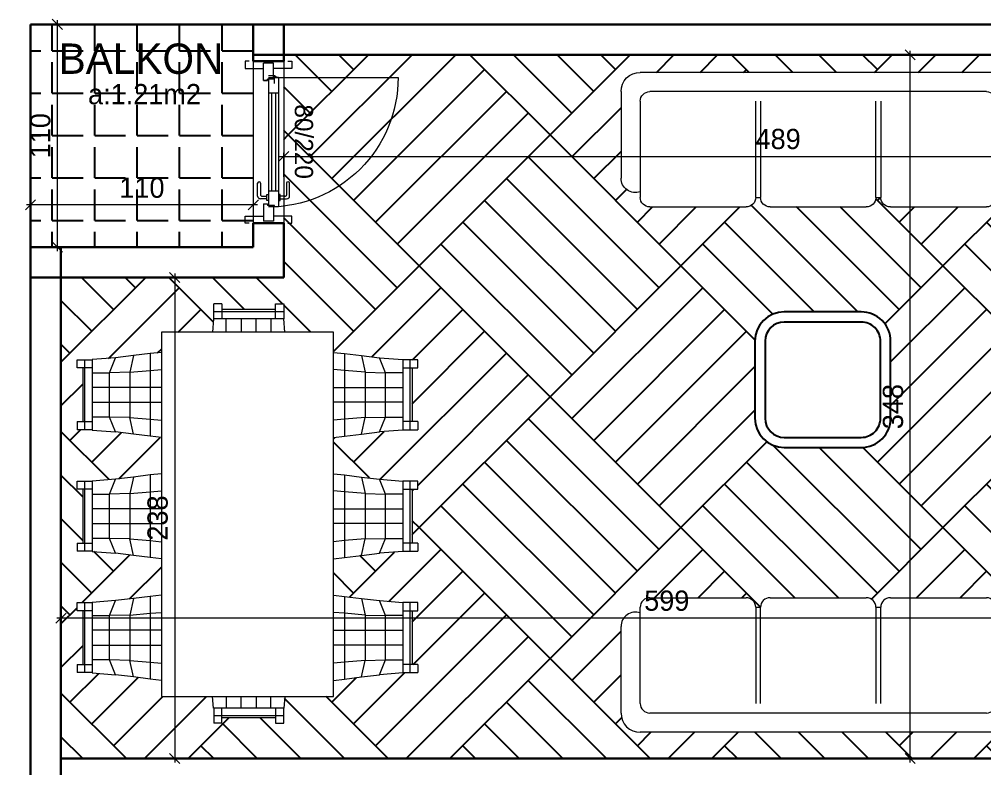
# Model space of a CAD drawing. Header units: centimetres. Extents: x 562865 to 1310255, y -148070 to 32737.
# Drawn here: x 616961.8 to 617438.5, y 19343 to 19713.2 of the extents above; entities that cross this region are included whole.
import ezdxf
from ezdxf.enums import TextEntityAlignment as Align

# ---------------------------------------------------------------- set-up
doc = ezdxf.new("R2010")
doc.units = ezdxf.units.CM
doc.header["$LTSCALE"] = 2.5
doc.layers.get('0').update_dxf_attribs({"color": 86})
for name, color, linetype in [('alan', 7, 'Continuous'), ('kapi-yazi', 7, 'Continuous'), ('mahal', 7, 'Continuous'), ('tarama', 173, 'Continuous')]:
    doc.layers.add(name, color=color, linetype=linetype)
for name, color, linetype, lineweight in [('DUVAR', 4, 'Continuous', 30), ('duvar-kesim', 7, 'Continuous', 0), ('iç ölçü', 106, 'Continuous', 18), ('kapi', 9, 'Continuous', 0)]:
    doc.layers.add(name, color=color, linetype=linetype, lineweight=lineweight)
doc.styles.add('PINAR', font='comic.ttf')
doc.dimstyles.new('TEMİZ ÖLÇÜ', dxfattribs={"dimtxt": 10, "dimasz": 5, "dimexe": 1.8, "dimexo": 0.625, "dimgap": 3, "dimtad": 1, "dimdec": 0, "dimrnd": 0.5, "dimzin": 1, "dimdsep": 46, "dimtxsty": 'PINAR', "dimblk": 'OBLIQUE', "dimcen": 0.9, "dimdle": 2, "dimclrd": 256, "dimclre": 256, "dimclrt": 7, "dimadec": 0, "dimazin": 0, "dimtfac": 1, "dimtdec": 0, "dimtofl": 0, "dimtmove": 2, "dimatfit": 2, "dimfxl": 10, "dimfxlon": 1, "dimlwd": -1, "dimlwe": -1, "dimarcsym": 0})

# ---------------------------------------------------------------- blocks, each defined once
blk = doc.blocks.new('_Oblique')
at = {"color": 0, "linetype": 'ByBlock', "lineweight": -2}
blk.add_line((-0.5, -0.5), (0.5, 0.5), dxfattribs=at)
blk = doc.blocks.new('*D1310')
at = {"layer": 'Defpoints', "color": 0}
for p in [(617401.71, 19695.72), (617431.98, 19695.72), (617421.98, 19348.01)]:
    blk.add_point(p, dxfattribs=at)
at = {"layer": 'iç ölçü'}
for p, q in [((617401.71, 19346.01), (617401.71, 19697.72)), ((617411.71, 19695.72), (617399.91, 19695.72)), ((617411.71, 19348.01), (617399.91, 19348.01))]:
    blk.add_line(p, q, dxfattribs=at)
at = {"layer": 'iç ölçü', "linetype": 'ByBlock', "xscale": 5, "yscale": 5, "zscale": 5}
for p, rotation in [((617401.71, 19695.72), 90), ((617401.71, 19348.01), 270)]:
    blk.add_blockref('_Oblique', p, dxfattribs=dict(at, rotation=rotation))
at = {"layer": 'iç ölçü', "color": 7, "insert": (617393.25, 19521.87), "char_height": 10, "attachment_point": 5, "rotation": 90, "style": 'PINAR'}
blk.add_mtext('348', dxfattribs=at)
blk = doc.blocks.new('*D1311')
at = {"layer": 'Defpoints', "color": 0}
for p in [(617580.67, 19638.45), (616982.34, 19522.11), (616982.34, 19417.41)]:
    blk.add_point(p, dxfattribs=at)
at = {"layer": 'iç ölçü'}
for p, q in [((616982.34, 19427.41), (616982.34, 19415.61)), ((617580.67, 19427.41), (617580.67, 19415.61)), ((617582.67, 19417.41), (616980.34, 19417.41))]:
    blk.add_line(p, q, dxfattribs=at)
at = {"layer": 'iç ölçü', "linetype": 'ByBlock', "xscale": 5, "yscale": 5, "zscale": 5, "rotation": 180}
blk.add_blockref('_Oblique', (616982.34, 19417.41), dxfattribs=at)
at = {"layer": 'iç ölçü', "linetype": 'ByBlock', "xscale": 5, "yscale": 5, "zscale": 5}
blk.add_blockref('_Oblique', (617580.67, 19417.41), dxfattribs=at)
at = {"layer": 'iç ölçü', "color": 7, "insert": (617281.5, 19425.96), "char_height": 10, "attachment_point": 5, "style": 'PINAR'}
blk.add_mtext('599', dxfattribs=at)
blk = doc.blocks.new('*D1312')
at = {"layer": 'Defpoints', "color": 0}
for p in [(617580.67, 19645.43), (617580.67, 19638.45), (617092.34, 19632.63)]:
    blk.add_point(p, dxfattribs=at)
at = {"layer": 'iç ölçü'}
for p, q in [((617090.34, 19645.43), (617582.67, 19645.43)), ((617092.34, 19635.43), (617092.34, 19647.23)), ((617580.67, 19639.07), (617580.67, 19647.23))]:
    blk.add_line(p, q, dxfattribs=at)
at = {"layer": 'iç ölçü', "linetype": 'ByBlock', "xscale": 5, "yscale": 5, "zscale": 5, "rotation": 180}
blk.add_blockref('_Oblique', (617092.34, 19645.43), dxfattribs=at)
at = {"layer": 'iç ölçü', "linetype": 'ByBlock', "xscale": 5, "yscale": 5, "zscale": 5}
blk.add_blockref('_Oblique', (617580.67, 19645.43), dxfattribs=at)
at = {"layer": 'iç ölçü', "color": 7, "insert": (617336.5, 19654.03), "char_height": 10, "attachment_point": 5, "style": 'PINAR'}
blk.add_mtext('489', dxfattribs=at)
blk = doc.blocks.new('*D1313')
at = {"layer": 'Defpoints', "color": 0}
for p in [(617029.84, 19585.72), (617029.84, 19348.01), (617038.5, 19348.01)]:
    blk.add_point(p, dxfattribs=at)
at = {"layer": 'iç ölçü'}
for p, q in [((617030.47, 19585.72), (617040.3, 19585.72)), ((617038.5, 19587.72), (617038.5, 19346.01)), ((617030.47, 19348.01), (617040.3, 19348.01))]:
    blk.add_line(p, q, dxfattribs=at)
at = {"layer": 'iç ölçü', "linetype": 'ByBlock', "xscale": 5, "yscale": 5, "zscale": 5}
for p, rotation in [((617038.5, 19585.72), 90), ((617038.5, 19348.01), 270)]:
    blk.add_blockref('_Oblique', p, dxfattribs=dict(at, rotation=rotation))
at = {"layer": 'iç ölçü', "color": 7, "insert": (617030.12, 19466.87), "char_height": 10, "attachment_point": 5, "rotation": 90, "style": 'PINAR'}
blk.add_mtext('238', dxfattribs=at)
blk = doc.blocks.new('*D1322')
at = {"layer": 'Defpoints', "color": 0}
for p in [(616967.34, 19655.72), (617077.34, 19655.72), (616967.34, 19621.57)]:
    blk.add_point(p, dxfattribs=at)
at = {"layer": 'iç ölçü'}
for p, q in [((616967.34, 19631.57), (616967.34, 19619.77)), ((617077.34, 19631.57), (617077.34, 19619.77)), ((617079.34, 19621.57), (616965.34, 19621.57))]:
    blk.add_line(p, q, dxfattribs=at)
at = {"layer": 'iç ölçü', "linetype": 'ByBlock', "xscale": 5, "yscale": 5, "zscale": 5, "rotation": 180}
blk.add_blockref('_Oblique', (616967.34, 19621.57), dxfattribs=at)
at = {"layer": 'iç ölçü', "linetype": 'ByBlock', "xscale": 5, "yscale": 5, "zscale": 5}
blk.add_blockref('_Oblique', (617077.34, 19621.57), dxfattribs=at)
at = {"layer": 'iç ölçü', "color": 7, "insert": (617022.34, 19629.97), "char_height": 10, "attachment_point": 5, "style": 'PINAR'}
blk.add_mtext('110', dxfattribs=at)
blk = doc.blocks.new('*D1323')
at = {"layer": 'Defpoints', "color": 0}
for p in [(616974.39, 19710.72), (616980.59, 19710.72), (616974.39, 19600.72)]:
    blk.add_point(p, dxfattribs=at)
at = {"layer": 'iç ölçü'}
for p, q in [((616980.59, 19598.72), (616980.59, 19712.72)), ((616975.01, 19710.72), (616982.39, 19710.72)), ((616975.01, 19600.72), (616982.39, 19600.72))]:
    blk.add_line(p, q, dxfattribs=at)
at = {"layer": 'iç ölçü', "linetype": 'ByBlock', "xscale": 5, "yscale": 5, "zscale": 5}
for p, rotation in [((616980.59, 19710.72), 90), ((616980.59, 19600.72), 270)]:
    blk.add_blockref('_Oblique', p, dxfattribs=dict(at, rotation=rotation))
at = {"layer": 'iç ölçü', "color": 7, "insert": (616972.19, 19655.72), "char_height": 10, "attachment_point": 5, "rotation": 90, "style": 'PINAR'}
blk.add_mtext('110', dxfattribs=at)
blk = doc.blocks.new('fm-door1')
at = {"linetype": 'Continuous'}
for p, q in [((90, 50), (910, 50)), ((90, 50), (90, 30)), ((190, 50), (190, 0)), ((810, 50), (810, 0)), ((910, 50), (910, 30)), ((0, 25), (0, -25)), ((100, 25), (0, 25)), ((79.7, 31.8), (79.7, -0.3)), ((84, 27.6), (127.8, 27.6)), ((100, 30), (90, 30)), ((100, 30), (100, -5)), ((100, 30), (100, -5)), ((100, 0), (900, 0)), ((910, 30), (900, 30)), ((900, 30), (900, -5)), ((900, 25), (1000, 25)), ((1000, 25), (1000, -25)), ((110, -25), (0, -25)), ((100, -5), (110, -5)), ((110, -5), (100, -5)), ((110, -5), (110, -25)), ((110, -25), (110, -5)), ((890, -25), (890, -5)), ((890, -5), (900, -5)), ((890, -25), (1000, -25))]:
    blk.add_line(p, q, dxfattribs=at)
at = {"color": 8, "linetype": 'Continuous'}
for p, q in [((190, 35), (810, 35)), ((190, 15), (810, 15))]:
    blk.add_line(p, q, dxfattribs=at)
at = {"linetype": 'Continuous'}
for points in [[(857.6, 58.1), (857.6, 88.9, 0.414214), (842.4, 104.1), (758.6, 104.1, 1), (758.6, 88.9), (834.8, 88.9, -0.414214), (842.4, 81.3), (842.4, 58.1)], [(857.6, -8.1), (857.6, -38.9, -0.414214), (842.4, -54.1), (758.6, -54.1, -1), (758.6, -38.9), (834.8, -38.9, 0.414214), (842.4, -31.3), (842.4, -8.1)]]:
    blk.add_lwpolyline(points, format="xyb", dxfattribs=at)
for points in [[(869, 50), (869, 58.1), (831, 58.1), (831, 50)], [(869, 0), (869, -8.1), (831, -8.1), (831, 0)]]:
    blk.add_lwpolyline(points, dxfattribs=at)
blk.add_circle((84, 31.8), 4.26, dxfattribs=at)
blk = doc.blocks.new('A$C29BB3DDB')
at = {"color": 33}
for p, q in [((66.2, 207.23), (66.2, 199.8)), ((70.21, 207.23), (66.2, 207.23)), ((70.21, 199.8), (70.21, 207.23)), ((96.77, 207.23), (96.77, 199.8)), ((96.77, 207.23), (100.78, 207.23)), ((100.78, 199.8), (100.78, 207.23)), ((100.78, 203.42), (66.2, 203.42)), ((70.21, 204.47), (96.77, 204.47)), ((66.13, 199.8), (100.91, 199.8)), ((0, 179.59), (7.43, 179.59)), ((0, 175.58), (0, 179.59)), ((3.81, 145.01), (3.81, 179.59)), ((7.43, 179.66), (7.43, 144.88)), ((160.8, 179.66), (160.8, 144.88)), ((168.23, 179.59), (160.8, 179.59)), ((164.41, 145.01), (164.41, 179.59)), ((168.23, 175.58), (168.23, 179.59)), ((7.43, 175.58), (0, 175.58)), ((2.76, 175.58), (2.76, 149.02)), ((160.8, 175.58), (168.23, 175.58)), ((165.46, 175.58), (165.46, 149.02)), ((0, 149.02), (7.43, 149.02)), ((0, 149.02), (0, 145.01)), ((168.23, 149.02), (160.8, 149.02)), ((168.23, 149.02), (168.23, 145.01)), ((7.43, 145.01), (0, 145.01)), ((160.8, 145.01), (168.23, 145.01)), ((0, 119.64), (7.43, 119.64)), ((0, 115.63), (0, 119.64)), ((3.81, 85.06), (3.81, 119.64)), ((7.43, 119.7), (7.43, 84.93)), ((160.8, 119.7), (160.8, 84.93)), ((168.23, 119.64), (160.8, 119.64)), ((164.41, 85.06), (164.41, 119.64)), ((168.23, 115.63), (168.23, 119.64)), ((7.43, 115.63), (0, 115.63)), ((2.76, 115.63), (2.76, 89.07)), ((160.8, 115.63), (168.23, 115.63)), ((165.46, 115.63), (165.46, 89.07)), ((0, 89.07), (7.43, 89.07)), ((0, 89.07), (0, 85.06)), ((168.23, 89.07), (160.8, 89.07)), ((168.23, 89.07), (168.23, 85.06)), ((7.43, 85.06), (0, 85.06)), ((160.8, 85.06), (168.23, 85.06)), ((0, 59.62), (7.43, 59.62)), ((0, 55.61), (0, 59.62)), ((3.81, 25.04), (3.81, 59.62)), ((7.43, 59.68), (7.43, 24.91)), ((160.8, 59.68), (160.8, 24.91)), ((168.23, 59.62), (160.8, 59.62)), ((164.41, 25.04), (164.41, 59.62)), ((168.23, 55.61), (168.23, 59.62)), ((7.43, 55.61), (0, 55.61)), ((2.76, 55.61), (2.76, 29.05)), ((160.8, 55.61), (168.23, 55.61)), ((165.46, 55.61), (165.46, 29.05)), ((0, 29.05), (7.43, 29.05)), ((0, 29.05), (0, 25.04)), ((168.23, 29.05), (160.8, 29.05)), ((168.23, 29.05), (168.23, 25.04)), ((7.43, 25.04), (0, 25.04)), ((160.8, 25.04), (168.23, 25.04)), ((66.13, 7.43), (100.91, 7.43)), ((66.2, 0), (66.2, 7.43)), ((70.21, 7.43), (70.21, 0)), ((96.77, 0), (96.77, 7.43)), ((100.78, 7.43), (100.78, 0)), ((100.78, 3.81), (66.2, 3.81)), ((70.21, 2.76), (96.77, 2.76)), ((70.21, 0), (66.2, 0)), ((96.77, 0), (100.78, 0))]:
    blk.add_line(p, q, dxfattribs=at)
for p, q in [((65.6, 193.2), (66.13, 199.8)), ((72.58, 199.8), (72.58, 193.2)), ((79.87, 193.2), (79.87, 199.8)), ((87.17, 199.8), (87.17, 193.2)), ((94.53, 193.2), (94.53, 199.8)), ((100.91, 199.8), (101.44, 193.2)), ((41.61, 13.21), (41.61, 193.2)), ((41.61, 193.2), (126.61, 193.2)), ((126.61, 193.2), (126.61, 13.21)), ((27.81, 181.63), (18.93, 180.58)), ((27.81, 181.63), (25.97, 173.48)), ((36.16, 182.68), (27.81, 181.63)), ((41.61, 183.27), (36.16, 182.68)), ((36.16, 182.68), (36.16, 141.79)), ((126.61, 183.27), (132.07, 182.68)), ((132.07, 182.68), (132.07, 141.79)), ((132.07, 182.68), (140.42, 181.63)), ((140.42, 181.63), (142.26, 173.48)), ((140.42, 181.63), (149.29, 180.58)), ((18.93, 180.58), (7.43, 179.66)), ((15.97, 173.21), (18.93, 180.58)), ((152.25, 173.21), (149.29, 180.58)), ((149.29, 180.58), (160.8, 179.66)), ((7.43, 173.21), (15.97, 173.21)), ((25.97, 173.48), (15.97, 173.21)), ((15.97, 151.26), (15.97, 173.21)), ((25.97, 173.48), (36.16, 174.33)), ((25.97, 173.48), (25.97, 151.06)), ((36.16, 174.33), (41.61, 174.73)), ((132.07, 174.33), (126.61, 174.73)), ((142.26, 173.48), (132.07, 174.33)), ((142.26, 173.48), (152.25, 173.21)), ((142.26, 173.48), (142.26, 151.06)), ((152.25, 151.26), (152.25, 173.21)), ((160.8, 173.21), (152.25, 173.21)), ((41.61, 165.92), (7.43, 165.92)), ((126.61, 165.92), (160.8, 165.92)), ((7.43, 158.62), (41.61, 158.62)), ((160.8, 158.62), (126.61, 158.62)), ((15.97, 151.26), (7.43, 151.26)), ((25.97, 151.06), (15.97, 151.26)), ((18.93, 143.96), (15.97, 151.26)), ((27.81, 142.91), (25.97, 151.06)), ((25.97, 151.06), (36.16, 150.21)), ((36.16, 150.21), (41.61, 149.68)), ((132.07, 150.21), (126.61, 149.68)), ((142.26, 151.06), (132.07, 150.21)), ((140.42, 142.91), (142.26, 151.06)), ((142.26, 151.06), (152.25, 151.26)), ((149.29, 143.96), (152.25, 151.26)), ((152.25, 151.26), (160.8, 151.26)), ((7.43, 144.88), (18.93, 143.96)), ((27.81, 142.91), (18.93, 143.96)), ((140.42, 142.91), (149.29, 143.96)), ((160.8, 144.88), (149.29, 143.96)), ((36.16, 141.79), (27.81, 142.91)), ((41.68, 141.13), (36.16, 141.79)), ((126.55, 141.13), (132.07, 141.79)), ((132.07, 141.79), (140.42, 142.91)), ((18.93, 120.62), (7.43, 119.7)), ((15.97, 113.26), (18.93, 120.62)), ((27.81, 121.68), (18.93, 120.62)), ((27.81, 121.68), (25.97, 113.52)), ((36.16, 122.73), (27.81, 121.68)), ((41.61, 123.32), (36.16, 122.73)), ((36.16, 122.73), (36.16, 81.84)), ((126.61, 123.32), (132.07, 122.73)), ((132.07, 122.73), (132.07, 81.84)), ((132.07, 122.73), (140.42, 121.68)), ((140.42, 121.68), (149.29, 120.62)), ((140.42, 121.68), (142.26, 113.52)), ((152.25, 113.26), (149.29, 120.62)), ((149.29, 120.62), (160.8, 119.7)), ((36.16, 114.38), (41.61, 114.77)), ((132.07, 114.38), (126.61, 114.77)), ((7.43, 113.26), (15.97, 113.26)), ((25.97, 113.52), (15.97, 113.26)), ((15.97, 91.3), (15.97, 113.26)), ((25.97, 113.52), (36.16, 114.38)), ((25.97, 113.52), (25.97, 91.11)), ((142.26, 113.52), (132.07, 114.38)), ((142.26, 113.52), (152.25, 113.26)), ((142.26, 113.52), (142.26, 91.11)), ((152.25, 91.3), (152.25, 113.26)), ((160.8, 113.26), (152.25, 113.26)), ((41.61, 105.96), (7.43, 105.96)), ((126.61, 105.96), (160.8, 105.96)), ((7.43, 98.67), (41.61, 98.67)), ((160.8, 98.67), (126.61, 98.67)), ((15.97, 91.3), (7.43, 91.3)), ((25.97, 91.11), (15.97, 91.3)), ((18.93, 84.01), (15.97, 91.3)), ((27.81, 82.96), (25.97, 91.11)), ((25.97, 91.11), (36.16, 90.25)), ((142.26, 91.11), (132.07, 90.25)), ((140.42, 82.96), (142.26, 91.11)), ((142.26, 91.11), (152.25, 91.3)), ((149.29, 84.01), (152.25, 91.3)), ((152.25, 91.3), (160.8, 91.3)), ((36.16, 90.25), (41.61, 89.73)), ((132.07, 90.25), (126.61, 89.73)), ((7.43, 84.93), (18.93, 84.01)), ((27.81, 82.96), (18.93, 84.01)), ((36.16, 81.84), (27.81, 82.96)), ((41.68, 81.18), (36.16, 81.84)), ((126.55, 81.18), (132.07, 81.84)), ((132.07, 81.84), (140.42, 82.96)), ((140.42, 82.96), (149.29, 84.01)), ((160.8, 84.93), (149.29, 84.01)), ((36.16, 62.71), (27.81, 61.66)), ((41.61, 63.3), (36.16, 62.71)), ((36.16, 62.71), (36.16, 21.82)), ((126.61, 63.3), (132.07, 62.71)), ((132.07, 62.71), (132.07, 21.82)), ((132.07, 62.71), (140.42, 61.66)), ((18.93, 60.6), (7.43, 59.68)), ((15.97, 53.24), (18.93, 60.6)), ((27.81, 61.66), (18.93, 60.6)), ((27.81, 61.66), (25.97, 53.5)), ((140.42, 61.66), (149.29, 60.6)), ((140.42, 61.66), (142.26, 53.5)), ((149.29, 60.6), (160.8, 59.68)), ((152.25, 53.24), (149.29, 60.6)), ((7.43, 53.24), (15.97, 53.24)), ((25.97, 53.5), (15.97, 53.24)), ((15.97, 31.29), (15.97, 53.24)), ((25.97, 53.5), (36.16, 54.36)), ((25.97, 53.5), (25.97, 31.09)), ((36.16, 54.36), (41.61, 54.75)), ((132.07, 54.36), (126.61, 54.75)), ((142.26, 53.5), (132.07, 54.36)), ((142.26, 53.5), (142.26, 31.09)), ((142.26, 53.5), (152.25, 53.24)), ((152.25, 31.29), (152.25, 53.24)), ((160.8, 53.24), (152.25, 53.24)), ((41.61, 45.94), (7.43, 45.94)), ((126.61, 45.94), (160.8, 45.94)), ((7.43, 38.65), (41.61, 38.65)), ((160.8, 38.65), (126.61, 38.65)), ((15.97, 31.29), (7.43, 31.29)), ((25.97, 31.09), (15.97, 31.29)), ((18.93, 23.99), (15.97, 31.29)), ((25.97, 31.09), (36.16, 30.23)), ((27.81, 22.94), (25.97, 31.09)), ((36.16, 30.23), (41.61, 29.71)), ((132.07, 30.23), (126.61, 29.71)), ((142.26, 31.09), (132.07, 30.23)), ((140.42, 22.94), (142.26, 31.09)), ((142.26, 31.09), (152.25, 31.29)), ((149.29, 23.99), (152.25, 31.29)), ((152.25, 31.29), (160.8, 31.29)), ((7.43, 24.91), (18.93, 23.99)), ((27.81, 22.94), (18.93, 23.99)), ((140.42, 22.94), (149.29, 23.99)), ((160.8, 24.91), (149.29, 23.99)), ((36.16, 21.82), (27.81, 22.94)), ((41.68, 21.16), (36.16, 21.82)), ((126.55, 21.16), (132.07, 21.82)), ((132.07, 21.82), (140.42, 22.94)), ((126.61, 13.21), (41.61, 13.21)), ((65.67, 13.21), (66.13, 7.43)), ((72.58, 7.43), (72.58, 13.21)), ((79.87, 13.21), (79.87, 7.43)), ((87.17, 7.43), (87.17, 13.21)), ((94.53, 13.21), (94.53, 7.43)), ((100.91, 7.43), (101.37, 13.21))]:
    blk.add_line(p, q)
blk = doc.blocks.new('A$C3A3D5CC0')
at = {"color": 33}
for p, q in [((9.5, 194.75), (52.25, 194.75)), ((0, 9.5), (0, 185.25)), ((52.25, 0), (9.5, 0))]:
    blk.add_line(p, q, dxfattribs=at)
for p, q in [((14.25, 185.25), (61.75, 185.25)), ((9.5, 14.25), (9.5, 180.5)), ((66.5, 180.5), (66.5, 133)), ((61.75, 128.25), (14.25, 128.25)), ((14.25, 125.87), (61.75, 125.87)), ((61.75, 128.25), (61.75, 125.87)), ((66.5, 121.12), (66.5, 73.62)), ((61.75, 68.87), (14.25, 68.87)), ((61.75, 68.87), (61.75, 66.5)), ((14.25, 66.5), (61.75, 66.5)), ((9.5, 14.25), (9.5, 61.75)), ((66.5, 61.75), (66.5, 14.25)), ((61.75, 9.5), (14.25, 9.5))]:
    blk.add_line(p, q)
for centre, radius, start, end in [((9.5, 185.25), 9.5, 90, 180), ((52.25, 187.62), 7.12, 340.5288, 90), ((9.5, 9.5), 9.5, 180, 270), ((52.25, 7.12), 7.12, 270, 19.4712)]:
    blk.add_arc(centre, radius, start, end, dxfattribs=at)
for centre, start, end in [((14.25, 180.5), 90, 180), ((61.75, 180.5), 360, 90), ((61.75, 133), 270, 0), ((61.75, 121.12), 360, 90), ((61.75, 73.62), 270, 0), ((61.75, 61.75), 360, 90), ((14.25, 14.25), 180, 270), ((61.75, 14.25), 270, 0)]:
    blk.add_arc(centre, 4.75, start, end)

msp = doc.modelspace()

# ---------------------------------------------------------------- hatches: boundary and pattern name
at = {"layer": 'tarama'}
h = msp.add_hatch(dxfattribs=at)
h.set_pattern_fill('ANGLE,_O', color=256, scale=3)
h.set_pattern_definition([(0, (0, 0), (0, 20.955), [15.24, -5.715]), (90, (0, 0), (-20.955, 1e-15), [15.24, -5.715])])
h.paths.add_polyline_path([(617077.34, 19692.5), (617077.34, 19710.72), (616967.34, 19710.72), (616967.34, 19600.72), (617077.34, 19600.72), (617077.34, 19612.5)])
h.paths.add_polyline_path([(616993.35, 19667.59), (617053.88, 19667.59), (617053.88, 19684.67), (616993.35, 19684.67)], flags=24)
h.paths.add_polyline_path([(616974.81, 19680.89), (617068.95, 19680.89), (617068.95, 19706.48), (616974.81, 19706.48)], flags=24)
h.paths.add_polyline_path([(617010.15, 19640.38), (617034.54, 19640.38), (617034.54, 19619.57), (617010.15, 19619.57)], flags=24)
h.paths.add_polyline_path([(616961.78, 19643.53), (616961.78, 19667.92), (616982.59, 19667.92), (616982.59, 19643.53)], flags=9)
h = msp.add_hatch(dxfattribs=at)
h.set_pattern_fill('AR-PARQ1,_O', color=1, scale=0.3, angle=45)
h.set_pattern_definition([(135, (0, 0), (-129.315688, 1e-14), [91.44, -91.44]), (135, (10.78, 10.78), (-129.315688, 1e-14), [91.44, -91.44]), (135, (21.55, 21.55), (-129.315688, 1e-14), [91.44, -91.44]), (135, (32.33, 32.33), (-129.315688, 1e-14), [91.44, -91.44]), (135, (43.105, 43.105), (-129.315688, 1e-14), [91.44, -91.44]), (135, (53.88, 53.88), (-129.315688, 1e-14), [91.44, -91.44]), (135, (64.66, 64.66), (-129.315688, 1e-14), [91.44, -91.44]), (45, (-64.66, 64.66), (129.315688, -1e-14), [91.44, -91.44]), (45, (-75.43, 75.43), (129.315688, -1e-14), [91.44, -91.44]), (45, (-86.21, 86.21), (129.315688, -1e-14), [91.44, -91.44]), (45, (-96.99, 96.99), (129.315688, -1e-14), [91.44, -91.44]), (45, (-107.76, 107.76), (129.315688, -1e-14), [91.44, -91.44]), (45, (-118.54, 118.54), (129.315688, -1e-14), [91.44, -91.44]), (45, (-129.32, 129.32), (129.315688, -1e-14), [91.44, -91.44])])
h.paths.add_polyline_path([(617552.67, 19542.18), (617547.67, 19542.18), (617547.67, 19547.18), (617552.67, 19547.18), (617552.67, 19612.18), (617547.67, 19612.18), (617547.67, 19617.18), (617552.67, 19617.18), (617552.67, 19627.57), (617570.28, 19662.18), (617580.67, 19662.18), (617580.67, 19695.72), (617092.34, 19695.72), (617092.34, 19692.5), (617092.34, 19612.5), (617092.34, 19585.72), (616982.34, 19585.72), (616982.34, 19348.01), (617479.57, 19348.01), (617569.57, 19348.01), (617580.67, 19348.01), (617580.67, 19432.18), (617570.28, 19432.18), (617552.67, 19466.8), (617552.67, 19477.18), (617547.67, 19477.18), (617547.67, 19482.18), (617552.67, 19482.18)])
h.paths.add_polyline_path([(617377.53, 19501.68), (617339.53, 19501.68, -0.415274), (617325.03, 19516.23), (617325.03, 19554.13, -0.415274), (617339.53, 19568.68), (617377.53, 19568.68, -0.414214), (617392.03, 19554.18), (617392.03, 19516.18, -0.414214)], flags=16)
h.paths.add_polyline_path([(617444.15, 19422.74), (617444.15, 19419.96, -0.517638), (617453.65, 19413.24), (617453.65, 19370.49, -0.414214), (617444.15, 19360.99), (617268.4, 19360.99, -0.414214), (617258.9, 19370.49), (617258.9, 19413.24, -0.517638), (617268.4, 19419.96), (617268.4, 19422.74, -0.414214), (617273.15, 19427.49), (617320.65, 19427.49, -0.414214), (617325.4, 19422.74), (617327.77, 19422.74, -0.414214), (617332.52, 19427.49), (617380.02, 19427.49, -0.414214), (617384.77, 19422.74), (617387.15, 19422.74, -0.414214), (617391.9, 19427.49), (617439.4, 19427.49, -0.414214)], flags=16)
h.paths.add_polyline_path([(617439.4, 19620.51), (617391.9, 19620.51, -0.414214), (617387.15, 19625.26), (617384.77, 19625.26, -0.414214), (617380.02, 19620.51), (617332.52, 19620.51, -0.414214), (617327.77, 19625.26), (617325.4, 19625.26, -0.414214), (617320.65, 19620.51), (617273.15, 19620.51, -0.414214), (617268.4, 19625.26), (617268.4, 19628.04, -0.517638), (617258.9, 19634.76), (617258.9, 19677.51, -0.414214), (617268.4, 19687.01), (617444.15, 19687.01, -0.414214), (617453.65, 19677.51), (617453.65, 19634.76, -0.517638), (617444.15, 19628.04), (617444.15, 19625.26, -0.414214)], flags=16)
h.paths.add_polyline_path([(617158.54, 19510.44), (617151.11, 19510.44), (617151.11, 19510.31), (617139.61, 19509.39), (617130.74, 19508.33), (617122.39, 19507.22), (617116.93, 19506.57), (617116.93, 19488.74), (617122.39, 19488.15), (617130.74, 19487.1), (617139.61, 19486.05), (617151.11, 19485.13), (617151.11, 19485.06), (617158.54, 19485.06), (617158.54, 19481.05), (617155.78, 19481.05), (617155.78, 19454.49), (617158.54, 19454.49), (617158.54, 19450.48), (617151.11, 19450.48), (617151.11, 19450.35), (617139.61, 19449.43), (617130.74, 19448.38), (617122.39, 19447.26), (617116.93, 19446.61), (617116.93, 19428.73), (617122.39, 19428.13), (617130.74, 19427.08), (617139.61, 19426.03), (617151.11, 19425.11), (617151.11, 19425.04), (617158.54, 19425.04), (617158.54, 19421.03), (617155.78, 19421.03), (617155.78, 19394.48), (617158.54, 19394.48), (617158.54, 19390.47), (617151.11, 19390.47), (617151.11, 19390.33), (617139.61, 19389.41), (617130.74, 19388.36), (617122.39, 19387.24), (617116.93, 19386.59), (617116.93, 19378.63), (617092.87, 19378.63), (617092.41, 19372.85), (617092.34, 19372.85), (617092.34, 19365.42), (617088.33, 19365.42), (617088.33, 19368.19), (617061.78, 19368.19), (617061.78, 19365.42), (617057.77, 19365.42), (617057.77, 19372.85), (617057.63, 19372.85), (617057.17, 19378.63), (617031.93, 19378.63), (617031.93, 19386.59), (617026.47, 19387.24), (617018.13, 19388.36), (617009.25, 19389.41), (616997.75, 19390.33), (616997.75, 19390.47), (616990.32, 19390.47), (616990.32, 19394.48), (616993.08, 19394.48), (616993.08, 19421.03), (616990.32, 19421.03), (616990.32, 19425.04), (616997.75, 19425.04), (616997.75, 19425.11), (617009.25, 19426.03), (617018.13, 19427.08), (617026.47, 19428.13), (617031.93, 19428.73), (617031.93, 19446.61), (617026.47, 19447.26), (617018.13, 19448.38), (617009.25, 19449.43), (616997.75, 19450.35), (616997.75, 19450.48), (616990.32, 19450.48), (616990.32, 19454.49), (616993.08, 19454.49), (616993.08, 19481.05), (616990.32, 19481.05), (616990.32, 19485.06), (616997.75, 19485.06), (616997.75, 19485.13), (617009.25, 19486.05), (617018.13, 19487.1), (617026.47, 19488.15), (617031.93, 19488.74), (617031.93, 19506.57), (617026.47, 19507.22), (617018.13, 19508.33), (617009.25, 19509.39), (616997.75, 19510.31), (616997.75, 19510.44), (616990.32, 19510.44), (616990.32, 19514.45), (616993.08, 19514.45), (616993.08, 19541.01), (616990.32, 19541.01), (616990.32, 19545.02), (616997.75, 19545.02), (616997.75, 19545.08), (617009.25, 19546), (617018.13, 19547.05), (617026.47, 19548.11), (617031.93, 19548.7), (617031.93, 19558.62), (617057.11, 19558.62), (617057.63, 19565.23), (617057.77, 19565.23), (617057.77, 19572.66), (617061.78, 19572.66), (617061.78, 19569.9), (617088.33, 19569.9), (617088.33, 19572.66), (617092.34, 19572.66), (617092.34, 19565.23), (617092.41, 19565.23), (617092.94, 19558.62), (617116.93, 19558.62), (617116.93, 19548.7), (617122.39, 19548.11), (617130.74, 19547.05), (617139.61, 19546), (617151.11, 19545.08), (617151.11, 19545.02), (617158.54, 19545.02), (617158.54, 19541.01), (617155.78, 19541.01), (617155.78, 19514.45), (617158.54, 19514.45)], flags=16)
h.paths.add_polyline_path([(617094.68, 19677.62), (617094.68, 19627.95), (617110.38, 19627.95), (617110.38, 19677.62)], flags=24)
h.paths.add_polyline_path([(617499.48, 19350.31), (617549.16, 19350.31), (617549.16, 19366.06), (617499.48, 19366.06)], flags=24)
h.paths.add_polyline_path([(617444.74, 19522.06), (617513.73, 19522.06), (617513.73, 19539.14), (617444.74, 19539.14)], flags=24)
h.paths.add_polyline_path([(617436.81, 19535.63), (617519.37, 19535.63), (617519.37, 19560.65), (617436.81, 19560.65)], flags=24)
h.paths.add_polyline_path([(617377.53, 19506.68), (617339.53, 19506.68, -0.415524), (617330.03, 19516.22), (617330.03, 19554.14, -0.415524), (617339.53, 19563.68), (617377.53, 19563.68, -0.414214), (617387.03, 19554.18), (617387.03, 19516.18, -0.414214)], flags=0)
h.paths.add_polyline_path([(617142.57, 19516.68), (617132.58, 19516.49), (617122.39, 19515.63), (617122.39, 19539.76), (617132.58, 19538.9), (617142.57, 19538.64)], flags=0)
h.paths.add_polyline_path([(617142.57, 19478.69), (617142.57, 19456.73), (617132.58, 19456.53), (617122.39, 19455.68), (617122.39, 19479.8), (617132.58, 19478.95)], flags=0)
h.paths.add_polyline_path([(617142.57, 19418.67), (617142.57, 19396.71), (617132.58, 19396.51), (617122.39, 19395.66), (617122.39, 19419.78), (617132.58, 19418.93)], flags=0)
h.paths.add_polyline_path([(617026.47, 19515.63), (617016.28, 19516.49), (617006.29, 19516.68), (617006.29, 19538.64), (617016.28, 19538.9), (617026.47, 19539.76)], flags=0)
h.paths.add_polyline_path([(617026.47, 19479.8), (617026.47, 19455.68), (617016.28, 19456.53), (617006.29, 19456.73), (617006.29, 19478.69), (617016.28, 19478.95)], flags=0)
h.paths.add_polyline_path([(617026.47, 19419.78), (617026.47, 19395.66), (617016.28, 19396.51), (617006.29, 19396.71), (617006.29, 19418.67), (617016.28, 19418.93)], flags=0)
h.paths.add_polyline_path([(617382.79, 19507.59), (617382.79, 19536.14), (617403.71, 19536.14), (617403.71, 19507.59)], flags=24)
h.paths.add_polyline_path([(617267.06, 19436.5), (617295.95, 19436.5), (617295.95, 19415.41), (617267.06, 19415.41)], flags=24)
h.paths.add_polyline_path([(617321.8, 19664.62), (617351.21, 19664.62), (617351.21, 19643.43), (617321.8, 19643.43)], flags=24)
h.paths.add_polyline_path([(617019.74, 19452.66), (617019.74, 19481.08), (617040.5, 19481.08), (617040.5, 19452.66)], flags=24)

# ---------------------------------------------------------------- linework, layer by layer
at = {"color": 33}
for points in [[(617392.03, 19554.18, 0.414214), (617377.53, 19568.68), (617339.53, 19568.68, 0.413154), (617325.03, 19554.23), (617325.03, 19516.13, 0.413154), (617339.53, 19501.68), (617377.53, 19501.68, 0.414214), (617392.03, 19516.18)], [(617387.03, 19554.18, 0.414214), (617377.53, 19563.68), (617339.53, 19563.68, 0.412904), (617330.03, 19554.22), (617330.03, 19516.14, 0.412904), (617339.53, 19506.68), (617377.53, 19506.68, 0.414214), (617387.03, 19516.18)]]:
    msp.add_lwpolyline(points, format="xyb", close=True, dxfattribs=at)
at = {"layer": 'DUVAR'}
for p, q in [((617690.98, 19710.72), (616967.34, 19710.72)), ((616967.34, 19710.72), (616967.34, 19274.47)), ((617077.34, 19692.5), (617077.34, 19710.72)), ((617092.34, 19692.5), (617092.34, 19710.72)), ((617690.98, 19695.72), (617077.34, 19695.72)), ((617077.34, 19692.5), (617092.34, 19692.5)), ((617077.34, 19600.72), (617077.34, 19612.5)), ((617077.34, 19612.5), (617092.34, 19612.5)), ((617092.34, 19585.72), (617092.34, 19612.5)), ((617077.34, 19600.72), (616967.34, 19600.72)), ((616982.34, 19600.72), (616982.34, 19274.47)), ((617092.34, 19585.72), (616967.34, 19585.72)), ((617479.57, 19348.01), (616982.34, 19348.01))]:
    msp.add_line(p, q, dxfattribs=at)
at = {"layer": 'duvar-kesim'}
for p, q in [((617077.34, 19692.5), (617077.34, 19612.5)), ((617092.34, 19692.5), (617092.34, 19612.5))]:
    msp.add_line(p, q, dxfattribs=at)
at = {"layer": 'iç ölçü'}
msp.add_lwpolyline([(617582.67, 18493.01), (617582.67, 18833.01), (616967.34, 18833.01), (616967.34, 19710.72), (617887.67, 19710.72)], dxfattribs=at)
at = {"layer": 'kapi'}
for points in [[(617075.34, 19692.5), (617073.34, 19692.5), (617073.34, 19689), (617082.34, 19689)], [(617094.34, 19692.5), (617096.34, 19692.5), (617096.34, 19689), (617087.34, 19689)], [(617075.34, 19612.5), (617073.34, 19612.5), (617073.34, 19616), (617082.34, 19616)], [(617094.34, 19612.5), (617096.34, 19612.5), (617096.34, 19616), (617087.34, 19616)]]:
    msp.add_lwpolyline(points, dxfattribs=at)
msp.add_lwpolyline([(617084.84, 19684.5), (617148.84, 19684.5, -0.414214), (617084.84, 19620.5, -0.414214)], format="xyb", dxfattribs=at)

# ---------------------------------------------------------------- block references
at = {"layer": 'iç ölçü', "xscale": -1, "rotation": 90}
msp.add_blockref('A$C3A3D5CC0', (617453.65, 19687.01), dxfattribs=at)
at = {"layer": 'iç ölçü', "xscale": -1}
msp.add_blockref('A$C29BB3DDB', (617158.54, 19365.43), dxfattribs=at)
at = {"layer": 'iç ölçü', "rotation": 90}
msp.add_blockref('A$C3A3D5CC0', (617453.65, 19360.99), dxfattribs=at)
at = {"layer": 'kapi', "xscale": -0.07800000000000001, "yscale": -0.1, "zscale": 0.07800000000000001, "rotation": 90}
msp.add_blockref('fm-door1', (617084.84, 19691.5), dxfattribs=at)

# ---------------------------------------------------------------- texts
at = {"layer": 'alan', "style": 'PINAR'}
msp.add_text('a:1.21m2', height=10, dxfattribs=at).set_placement((617023.61, 19671.27), align=Align.CENTER)
at = {"layer": 'kapi-yazi', "style": 'PINAR'}
msp.add_text('80/220', height=9, rotation=270, dxfattribs=at).set_placement((617102.34, 19652.79), align=Align.MIDDLE_CENTER)
at = {"layer": 'mahal', "style": 'PINAR'}
msp.add_text('BALKON', height=15, dxfattribs=at).set_placement((617021.88, 19686.27), align=Align.CENTER)

# ---------------------------------------------------------------- dimensions: what is measured, and where the dimension line sits
at = {"layer": 'iç ölçü'}
for base, p1, p2, angle, picture, middle in [((616980.59, 19710.72), (616974.39, 19600.72), (616974.39, 19710.72), 90, '*D1323', (616972.19, 19655.72)), ((617401.71, 19695.72), (617421.98, 19348.01), (617431.98, 19695.72), 90, '*D1310', (617393.25, 19521.87)), ((617580.67, 19645.43), (617092.34, 19632.63), (617580.67, 19638.45), 180, '*D1312', (617336.5, 19654.03)), ((616967.34, 19621.57), (617077.34, 19655.72), (616967.34, 19655.72), 180, '*D1322', (617022.34, 19629.97)), ((616982.34, 19417.41), (617580.67, 19638.45), (616982.34, 19522.11), 180, '*D1311', (617281.5, 19425.96)), ((617038.5, 19348.01), (617029.84, 19585.72), (617029.84, 19348.01), 90, '*D1313', (617030.12, 19466.87))]:
    dim = msp.add_linear_dim(base=base, p1=p1, p2=p2, angle=angle, dimstyle='TEMİZ ÖLÇÜ', override={"dimarcsym": 1}, dxfattribs=at)
    dim.commit()
    dim.dimension.update_dxf_attribs({"geometry": picture, "text_midpoint": middle})

doc.saveas('drawing.dxf')
